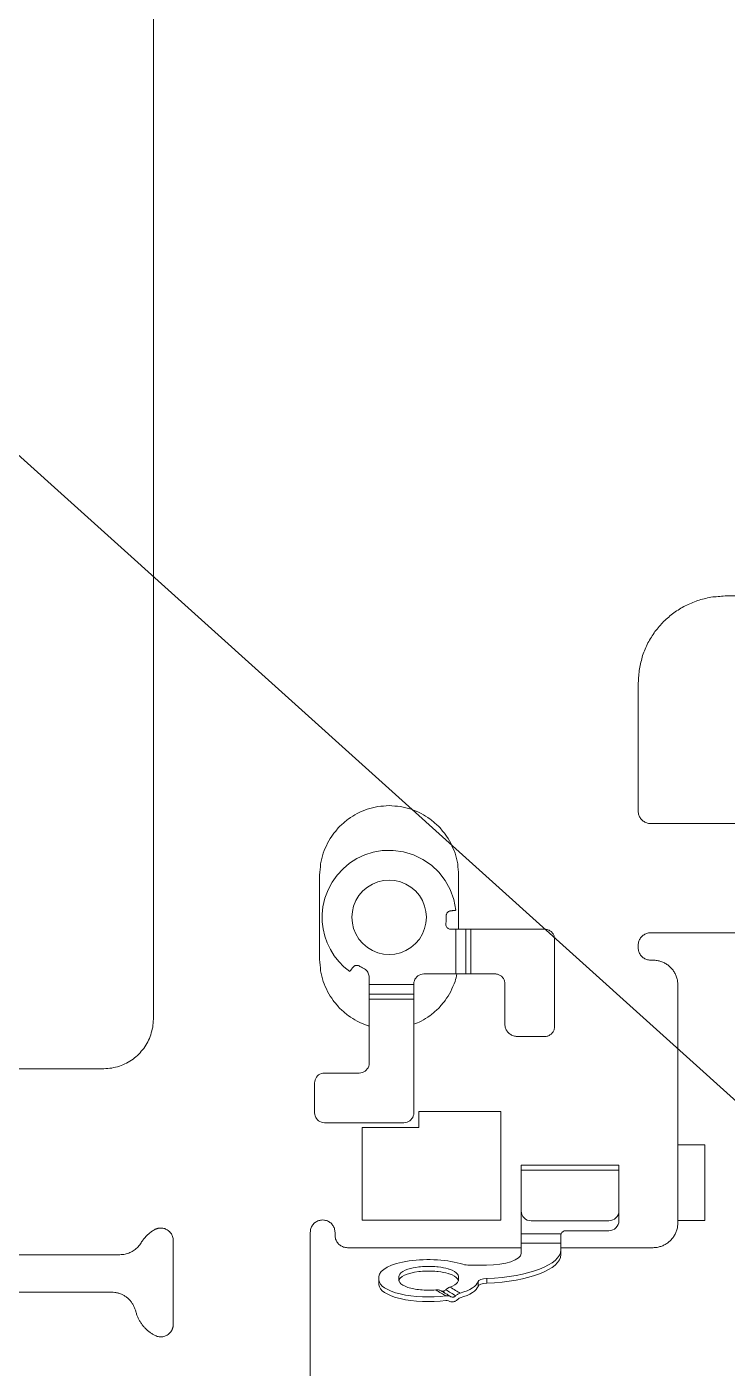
# Model space of a CAD drawing. Header units: millimetres. Extents: x 1863 to 2194, y 977 to 1295.
# Drawn here: x 2156.36 to 2170.47, y 997.81 to 1024.83 of the extents above; entities that cross this region are included whole.
import ezdxf

# ---------------------------------------------------------------- set-up
doc = ezdxf.new("R2010")
doc.units = ezdxf.units.MM
doc.layers.add('2', color=7, linetype='Continuous', true_color=0xffffff)
doc.layers.add('BMLJ', color=4, linetype='Continuous')
doc.layers.get('0').off()

# ---------------------------------------------------------------- blocks, each defined once
blk = doc.blocks.new('A$C1B9535D9')
at = {"layer": '2', "color": 35, "linetype": 'Continuous', "lineweight": 18}
for p, q in [((68.783, 126.712), (68.783, 127.253)), ((68.783, 127.253), (70.305, 127.253)), ((70.305, 127.253), (70.305, 126.712)), ((69.193, 123.555), (69.193, 125.523)), ((69.193, 125.523), (70.313, 125.523)), ((69.293, 125.523), (69.293, 123.555)), ((70.313, 123.755), (70.313, 125.323)), ((70.513, 125.323), (70.513, 124.453)), ((70.574, 123.553), (70.574, 124.361)), ((70.995, 124.353), (70.613, 124.353)), ((70.762, 124.353), (70.762, 123.553)), ((69.193, 123.555), (70.113, 123.555)), ((69.811, 123.553), (69.811, 123.555)), ((70.969, 123.553), (69.811, 123.553)), ((71.209, 122.853), (71.209, 122.518)), ((71.478, 122.86), (71.572, 122.86)), ((71.633, 122.685), (71.539, 122.685)), ((64.442, 122.541), (65.342, 122.541)), ((64.442, 122.137), (64.442, 122.541)), ((64.442, 122.441), (65.342, 122.441)), ((65.342, 122.541), (65.342, 121.593)), ((63.459, 122.023), (63.643, 122.125)), ((63.643, 122.125), (63.845, 122.197)), ((63.845, 122.197), (64.061, 122.237)), ((64.061, 122.237), (64.061, 122.236)), ((64.061, 122.236), (64.061, 122.231)), ((64.061, 122.231), (64.062, 122.227)), ((64.062, 122.227), (64.062, 122.221)), ((64.062, 122.222), (64.063, 122.214)), ((64.063, 122.217), (64.064, 122.21)), ((64.064, 122.21), (64.064, 122.202)), ((64.064, 122.206), (64.065, 122.2)), ((64.064, 122.202), (64.065, 122.195)), ((64.065, 122.195), (64.066, 122.186)), ((64.068, 122.164), (64.07, 122.144)), ((64.071, 122.134), (64.073, 122.125)), ((64.073, 122.125), (64.075, 122.117)), ((64.075, 122.117), (64.078, 122.109)), ((64.078, 122.109), (64.081, 122.101)), ((64.081, 122.101), (64.086, 122.092)), ((64.433, 122.095), (64.438, 122.11)), ((64.438, 122.11), (64.441, 122.125)), ((65.342, 122.241), (64.442, 122.241)), ((64.442, 122.136), (64.442, 122.137)), ((71.43, 122.29), (71.506, 122.29)), ((63.153, 121.745), (63.295, 121.895)), ((63.295, 121.895), (63.459, 122.023)), ((64.086, 122.092), (64.091, 122.085)), ((64.091, 122.085), (64.097, 122.077)), ((64.097, 122.077), (64.104, 122.071)), ((64.104, 122.071), (64.111, 122.065)), ((64.111, 122.065), (64.119, 122.059)), ((64.119, 122.059), (64.127, 122.055)), ((64.127, 122.055), (64.136, 122.05)), ((64.136, 122.05), (64.145, 122.048)), ((64.145, 122.048), (64.154, 122.046)), ((64.154, 122.046), (64.164, 122.045)), ((64.164, 122.045), (64.173, 122.044)), ((64.173, 122.044), (64.189, 122.045)), ((64.189, 122.045), (64.205, 122.045)), ((64.205, 122.045), (64.221, 122.045)), ((64.221, 122.045), (64.236, 122.044)), ((64.236, 122.044), (64.252, 122.044)), ((64.252, 122.044), (64.268, 122.043)), ((64.268, 122.043), (64.284, 122.042)), ((64.284, 122.042), (64.299, 122.041)), ((64.299, 122.041), (64.315, 122.039)), ((64.315, 122.039), (64.331, 122.037)), ((64.331, 122.037), (64.347, 122.037)), ((64.347, 122.037), (64.363, 122.039)), ((64.363, 122.039), (64.377, 122.043)), ((64.377, 122.043), (64.391, 122.05)), ((64.391, 122.05), (64.404, 122.059)), ((64.404, 122.059), (64.415, 122.069)), ((64.415, 122.069), (64.425, 122.081)), ((64.425, 122.081), (64.433, 122.095)), ((62.944, 121.387), (63.035, 121.574)), ((63.035, 121.574), (63.153, 121.745)), ((63.866, 121.566), (63.764, 121.504)), ((63.974, 121.61), (63.866, 121.566)), ((64.087, 121.636), (63.974, 121.61)), ((64.202, 121.645), (64.087, 121.636)), ((64.317, 121.636), (64.202, 121.645)), ((64.429, 121.61), (64.317, 121.636)), ((64.537, 121.566), (64.429, 121.61)), ((64.639, 121.504), (64.537, 121.566)), ((65.342, 121.593), (65.344, 121.561)), ((65.344, 121.561), (65.352, 121.53)), ((62.883, 121.186), (62.944, 121.387)), ((63.592, 121.332), (63.531, 121.231)), ((63.671, 121.425), (63.592, 121.332)), ((63.764, 121.504), (63.671, 121.425)), ((64.732, 121.425), (64.639, 121.504)), ((64.811, 121.332), (64.732, 121.425)), ((64.873, 121.231), (64.811, 121.332)), ((65.352, 121.53), (65.364, 121.501)), ((65.364, 121.501), (65.38, 121.475)), ((65.38, 121.475), (65.4, 121.451)), ((65.4, 121.451), (65.424, 121.431)), ((65.424, 121.431), (65.45, 121.415)), ((65.45, 121.415), (65.479, 121.403)), ((65.479, 121.403), (65.509, 121.395)), ((65.509, 121.395), (65.542, 121.392)), ((65.542, 121.392), (68.138, 121.392)), ((65.552, 120.493), (65.552, 121.392)), ((65.752, 121.392), (65.752, 120.493)), ((65.852, 121.392), (65.852, 120.493)), ((68.11, 121.492), (68.438, 121.492)), ((68.138, 121.392), (68.17, 121.39)), ((68.17, 121.39), (68.201, 121.382)), ((68.201, 121.382), (68.23, 121.37)), ((68.23, 121.37), (68.256, 121.354)), ((68.256, 121.354), (68.279, 121.334)), ((68.279, 121.334), (68.299, 121.311)), ((68.299, 121.311), (68.315, 121.285)), ((68.438, 120.349), (68.438, 121.492)), ((62.854, 120.974), (62.883, 121.186)), ((63.487, 121.122), (63.461, 121.01)), ((63.531, 121.231), (63.487, 121.122)), ((64.917, 121.122), (64.873, 121.231)), ((64.943, 121.01), (64.917, 121.122)), ((68.315, 121.285), (68.328, 121.256)), ((68.328, 121.256), (68.335, 121.226)), ((68.335, 121.226), (68.338, 121.193)), ((68.338, 121.193), (68.338, 119.593)), ((71.506, 121.09), (71.437, 121.09)), ((62.859, 120.754), (62.854, 120.974)), ((62.89, 120.576), (62.859, 120.754)), ((63.461, 121.01), (63.452, 120.895)), ((63.452, 120.895), (63.461, 120.78)), ((63.461, 120.78), (63.487, 120.667)), ((64.917, 120.667), (64.943, 120.78)), ((64.952, 120.895), (64.943, 121.01)), ((64.943, 120.78), (64.952, 120.895)), ((62.943, 120.406), (62.89, 120.576)), ((63.487, 120.667), (63.531, 120.559)), ((63.531, 120.559), (63.592, 120.458)), ((64.811, 120.458), (64.873, 120.559)), ((64.873, 120.559), (64.917, 120.667)), ((65.344, 120.482), (65.324, 120.474)), ((65.366, 120.488), (65.344, 120.482)), ((65.388, 120.492), (65.366, 120.488)), ((65.41, 120.493), (65.388, 120.492)), ((67.138, 120.493), (65.41, 120.493)), ((67.17, 120.491), (67.138, 120.493)), ((67.201, 120.483), (67.17, 120.491)), ((67.23, 120.471), (67.201, 120.483)), ((71.6, 120.69), (71.437, 120.69)), ((63.018, 120.247), (62.943, 120.406)), ((63.111, 120.099), (63.018, 120.247)), ((63.592, 120.458), (63.671, 120.365)), ((63.671, 120.365), (63.764, 120.286)), ((63.764, 120.286), (63.866, 120.224)), ((63.866, 120.224), (63.974, 120.18)), ((64.429, 120.18), (64.537, 120.224)), ((64.537, 120.224), (64.639, 120.286)), ((64.639, 120.286), (64.732, 120.365)), ((64.732, 120.365), (64.811, 120.458)), ((65.17, 120.26), (65.169, 120.25)), ((65.169, 120.25), (65.169, 120.241)), ((65.169, 120.241), (65.169, 120.231)), ((65.169, 120.231), (65.171, 120.223)), ((65.172, 120.269), (65.17, 120.26)), ((65.171, 120.223), (65.173, 120.213)), ((65.175, 120.279), (65.172, 120.269)), ((65.173, 120.213), (65.177, 120.204)), ((65.179, 120.288), (65.175, 120.279)), ((65.183, 120.295), (65.179, 120.288)), ((65.242, 120.401), (65.231, 120.382)), ((65.255, 120.42), (65.242, 120.401)), ((65.27, 120.436), (65.255, 120.42)), ((65.287, 120.45), (65.27, 120.436)), ((65.305, 120.463), (65.287, 120.45)), ((65.324, 120.474), (65.305, 120.463)), ((67.256, 120.454), (67.23, 120.471)), ((67.279, 120.434), (67.256, 120.454)), ((67.299, 120.411), (67.279, 120.434)), ((67.316, 120.385), (67.299, 120.411)), ((67.328, 120.356), (67.316, 120.385)), ((67.335, 120.325), (67.328, 120.356)), ((67.338, 120.293), (67.335, 120.325)), ((67.338, 119.593), (67.338, 120.293)), ((63.223, 119.966), (63.111, 120.099)), ((63.35, 119.847), (63.223, 119.966)), ((63.974, 120.18), (64.087, 120.154)), ((64.087, 120.154), (64.202, 120.145)), ((64.202, 120.145), (64.317, 120.154)), ((64.317, 120.154), (64.429, 120.18)), ((65.198, 119.984), (65.092, 119.88)), ((65.177, 120.204), (65.181, 120.196)), ((65.181, 120.196), (65.185, 120.188)), ((65.185, 120.188), (65.191, 120.181)), ((65.191, 120.181), (65.197, 120.174)), ((65.197, 120.174), (65.203, 120.168)), ((65.294, 120.101), (65.198, 119.984)), ((65.203, 120.168), (65.21, 120.162)), ((65.21, 120.162), (65.219, 120.156)), ((65.236, 120.143), (65.244, 120.138)), ((65.244, 120.138), (65.252, 120.131)), ((65.252, 120.131), (65.259, 120.127)), ((65.259, 120.127), (65.265, 120.123)), ((65.265, 120.123), (65.271, 120.119)), ((65.271, 120.119), (65.281, 120.111)), ((65.281, 120.111), (65.288, 120.106)), ((65.288, 120.106), (65.291, 120.104)), ((65.291, 120.104), (65.293, 120.103)), ((65.293, 120.103), (65.293, 120.101)), ((65.293, 120.101), (65.294, 120.101)), ((63.492, 119.746), (63.35, 119.847)), ((63.647, 119.664), (63.492, 119.746)), ((64.851, 119.711), (64.718, 119.648)), ((64.976, 119.789), (64.851, 119.711)), ((65.092, 119.88), (64.976, 119.789)), ((63.814, 119.602), (63.647, 119.664)), ((63.991, 119.562), (63.814, 119.602)), ((64.141, 119.546), (63.991, 119.562)), ((64.29, 119.548), (64.141, 119.546)), ((64.437, 119.566), (64.29, 119.548)), ((64.58, 119.599), (64.437, 119.566)), ((64.718, 119.648), (64.58, 119.599)), ((67.34, 119.56), (67.338, 119.593)), ((67.348, 119.53), (67.34, 119.56)), ((67.36, 119.501), (67.348, 119.53)), ((67.376, 119.475), (67.36, 119.501)), ((67.396, 119.452), (67.376, 119.475)), ((67.42, 119.432), (67.396, 119.452)), ((67.446, 119.416), (67.42, 119.432)), ((67.475, 119.404), (67.446, 119.416)), ((67.505, 119.396), (67.475, 119.404)), ((68.201, 119.404), (68.17, 119.396)), ((68.23, 119.416), (68.201, 119.404)), ((68.256, 119.432), (68.23, 119.416)), ((68.279, 119.452), (68.256, 119.432)), ((68.299, 119.475), (68.279, 119.452)), ((68.315, 119.501), (68.299, 119.475)), ((68.328, 119.53), (68.315, 119.501)), ((68.335, 119.56), (68.328, 119.53)), ((68.338, 119.593), (68.335, 119.56)), ((67.538, 119.394), (67.505, 119.396)), ((68.138, 119.394), (67.538, 119.394)), ((68.17, 119.396), (68.138, 119.394))]:
    blk.add_line(p, q, dxfattribs=at)
for centre, radius, start, end in [((70.113, 125.323), 0.2, 0, 90), ((70.313, 125.323), 0.2, 0, 90), ((70.613, 124.453), 0.1, 180, 246.9208), ((70.113, 123.755), 0.2, 270, 0)]:
    blk.add_arc(centre, radius, start, end, dxfattribs=at)
for centre, major_axis, start_param, end_param in [((70.901, 122.653), (0, -1.7), 1.69255, 3.141593), ((70.995, 122.653), (0, 1.7), 4.834142, 6.283185), ((70.969, 122.853), (0, 0.7), 4.712389, 6.283185), ((71.546, 122.884), (0, 0.2), 1.69255, 3.043525), ((71.506, 121.69), (0, 1), 5.402589, 6.185096), ((71.64, 122.884), (0, -0.2), 4.834142, 6.185117), ((71.6, 121.69), (0, 1), 5.402589, 6.185096), ((71.437, 121.69), (0, -1), 3.950717, 6.283267), ((71.14, 122.518), (0, 0.2), 3.950717, 4.712389), ((71.437, 121.69), (0, -0.6), 3.945261, 3.996203), ((71.437, 121.69), (0, -0.6), 3.38516, 3.945222), ((71.531, 121.69), (0, 0.6), 0.80363, 0.854607), ((71.531, 121.69), (0, 0.6), 0.243568, 0.80363), ((71.506, 121.69), (0, -0.6), 2.374426, 2.898025), ((71.437, 121.69), (0, -0.6), 4.432358, 4.99242), ((71.437, 121.69), (0, -0.6), 4.381377, 4.432358), ((71.437, 121.69), (0, -0.6), 3.996203, 4.381377), ((71.531, 121.69), (0, 0.6), 1.290765, 1.850827), ((71.531, 121.69), (0, 0.6), 1.239785, 1.290765), ((71.531, 121.69), (0, 0.6), 0.85461, 1.239785), ((71.506, 121.69), (0, 1), 3.141519, 5.069387), ((71.6, 121.69), (0, 1), 3.141667, 5.069387), ((71.506, 121.69), (0, -0.6), 1.290765, 1.814364), ((71.437, 121.69), (0, -0.6), 4.99242, 5.043401), ((71.437, 121.69), (0, -0.6), 5.043401, 5.479556), ((71.531, 121.69), (0, 0.6), 1.850827, 1.901808), ((71.531, 121.69), (0, 0.6), 1.901808, 3.141593), ((71.506, 121.69), (0, -0.6), 0.80363, 1.290765), ((71.437, 121.69), (0, -0.6), 5.479556, 6.039617), ((71.437, 121.69), (0, -0.6), 6.039617, 6.283185), ((71.506, 121.69), (0, -0.6), 0, 0.243568), ((71.506, 121.69), (0, -0.6), 0.243568, 0.80363)]:
    blk.add_ellipse(centre, major_axis=major_axis, ratio=0.34202, start_param=start_param, end_param=end_param, dxfattribs=at)
for points, degree in [([(57.73, 127.662), (57.73, 130.249)], 1), ([(62.314, 130.061), (62.314, 126.162)], 1), ([(64.514, 126.162), (64.514, 128.368)], 1), ([(57.753, 127.378), (57.746, 127.473), (57.738, 127.567), (57.73, 127.662)], 3), ([(57.82, 127.109), (57.798, 127.199), (57.775, 127.288), (57.753, 127.378)], 3), ([(57.926, 126.858), (57.89, 126.941), (57.855, 127.025), (57.82, 127.109)], 3), ([(58.068, 126.628), (58.021, 126.705), (57.973, 126.781), (57.926, 126.858)], 3), ([(65.483, 126.705), (65.457, 126.699), (65.431, 126.693), (65.406, 126.687)], 3), ([(65.564, 126.712), (65.537, 126.71), (65.51, 126.708), (65.483, 126.705)], 3), ([(70.355, 126.712), (65.564, 126.712)], 1), ([(70.436, 126.705), (70.409, 126.708), (70.382, 126.71), (70.355, 126.712)], 3), ([(70.513, 126.687), (70.488, 126.693), (70.462, 126.699), (70.436, 126.705)], 3), ([(58.243, 126.424), (58.185, 126.492), (58.126, 126.56), (58.068, 126.628)], 3), ([(58.447, 126.25), (58.379, 126.308), (58.311, 126.366), (58.243, 126.424)], 3), ([(65.119, 126.442), (65.109, 126.418), (65.099, 126.394), (65.089, 126.37)], 3), ([(65.16, 126.508), (65.147, 126.486), (65.133, 126.464), (65.119, 126.442)], 3), ([(65.21, 126.566), (65.193, 126.546), (65.177, 126.527), (65.16, 126.508)], 3), ([(65.268, 126.616), (65.249, 126.599), (65.229, 126.582), (65.21, 126.566)], 3), ([(65.334, 126.656), (65.312, 126.643), (65.29, 126.629), (65.268, 126.616)], 3), ([(65.406, 126.687), (65.382, 126.677), (65.358, 126.666), (65.334, 126.656)], 3), ([(70.585, 126.656), (70.561, 126.666), (70.537, 126.677), (70.513, 126.687)], 3), ([(70.65, 126.616), (70.629, 126.629), (70.607, 126.643), (70.585, 126.656)], 3), ([(70.709, 126.566), (70.689, 126.582), (70.67, 126.599), (70.65, 126.616)], 3), ([(70.759, 126.508), (70.742, 126.527), (70.725, 126.546), (70.709, 126.566)], 3), ([(70.799, 126.442), (70.786, 126.464), (70.772, 126.486), (70.759, 126.508)], 3), ([(70.83, 126.37), (70.82, 126.394), (70.81, 126.418), (70.799, 126.442)], 3), ([(58.676, 126.107), (58.6, 126.155), (58.523, 126.202), (58.447, 126.25)], 3), ([(62.314, 126.162), (62.313, 126.148), (62.312, 126.135), (62.31, 126.121)], 3), ([(64.517, 126.121), (64.516, 126.135), (64.515, 126.148), (64.514, 126.162)], 3), ([(65.064, 126.162), (65.063, 126.148), (65.061, 126.135), (65.06, 126.121)], 3), ([(65.07, 126.293), (65.068, 126.266), (65.066, 126.239), (65.064, 126.212)], 3), ([(65.064, 126.212), (65.064, 126.162)], 1), ([(65.089, 126.37), (65.083, 126.344), (65.077, 126.319), (65.07, 126.293)], 3), ([(70.849, 126.293), (70.842, 126.319), (70.836, 126.344), (70.83, 126.37)], 3), ([(70.855, 126.212), (70.853, 126.239), (70.851, 126.266), (70.849, 126.293)], 3), ([(70.855, 124.353), (70.855, 126.212)], 1), ([(58.927, 126.001), (58.844, 126.037), (58.76, 126.072), (58.676, 126.107)], 3), ([(59.197, 125.935), (59.107, 125.957), (59.017, 125.979), (58.927, 126.001)], 3), ([(59.481, 125.912), (59.386, 125.92), (59.291, 125.927), (59.197, 125.935)], 3), ([(62.064, 125.912), (59.481, 125.912)], 1), ([(62.104, 125.915), (62.091, 125.914), (62.077, 125.913), (62.064, 125.912)], 3), ([(62.143, 125.925), (62.13, 125.922), (62.117, 125.918), (62.104, 125.915)], 3), ([(62.179, 125.94), (62.167, 125.935), (62.155, 125.93), (62.143, 125.925)], 3), ([(62.211, 125.96), (62.2, 125.953), (62.189, 125.947), (62.179, 125.94)], 3), ([(62.24, 125.985), (62.231, 125.977), (62.221, 125.969), (62.211, 125.96)], 3), ([(62.265, 126.014), (62.257, 126.005), (62.249, 125.995), (62.24, 125.985)], 3), ([(62.286, 126.047), (62.279, 126.036), (62.272, 126.025), (62.265, 126.014)], 3), ([(62.301, 126.083), (62.296, 126.071), (62.291, 126.059), (62.286, 126.047)], 3), ([(62.31, 126.121), (62.307, 126.109), (62.304, 126.096), (62.301, 126.083)], 3), ([(64.526, 126.083), (64.523, 126.096), (64.52, 126.109), (64.517, 126.121)], 3), ([(64.542, 126.047), (64.536, 126.059), (64.531, 126.071), (64.526, 126.083)], 3), ([(64.562, 126.014), (64.555, 126.025), (64.548, 126.036), (64.542, 126.047)], 3), ([(64.587, 125.985), (64.578, 125.995), (64.57, 126.005), (64.562, 126.014)], 3), ([(64.616, 125.96), (64.606, 125.969), (64.597, 125.977), (64.587, 125.985)], 3), ([(64.649, 125.94), (64.638, 125.947), (64.627, 125.953), (64.616, 125.96)], 3), ([(64.685, 125.925), (64.673, 125.93), (64.661, 125.935), (64.649, 125.94)], 3), ([(64.723, 125.915), (64.71, 125.918), (64.697, 125.922), (64.685, 125.925)], 3), ([(64.764, 125.912), (64.75, 125.913), (64.737, 125.914), (64.723, 125.915)], 3), ([(64.814, 125.912), (64.764, 125.912)], 1), ([(64.854, 125.915), (64.841, 125.914), (64.827, 125.913), (64.814, 125.912)], 3), ([(64.893, 125.925), (64.88, 125.922), (64.867, 125.918), (64.854, 125.915)], 3), ([(64.929, 125.94), (64.917, 125.935), (64.905, 125.93), (64.893, 125.925)], 3), ([(64.961, 125.96), (64.95, 125.953), (64.939, 125.947), (64.929, 125.94)], 3), ([(64.99, 125.985), (64.981, 125.977), (64.971, 125.969), (64.961, 125.96)], 3), ([(65.015, 126.014), (65.007, 126.005), (64.999, 125.995), (64.99, 125.985)], 3), ([(65.036, 126.047), (65.029, 126.036), (65.022, 126.025), (65.015, 126.014)], 3), ([(65.051, 126.083), (65.046, 126.071), (65.041, 126.059), (65.036, 126.047)], 3), ([(65.06, 126.121), (65.057, 126.109), (65.054, 126.096), (65.051, 126.083)], 3), ([(70.613, 124.353), (70.6, 124.353), (70.586, 124.356), (70.574, 124.361)], 3), ([(64.442, 124.027), (64.443, 124.038), (64.443, 124.049), (64.444, 124.06)], 3), ([(64.442, 122.541), (64.442, 124.027)], 1), ([(64.444, 124.06), (64.447, 124.07), (64.449, 124.08), (64.452, 124.091)], 3), ([(64.452, 124.091), (64.456, 124.1), (64.46, 124.11), (64.464, 124.119)], 3), ([(64.464, 124.119), (64.469, 124.128), (64.475, 124.137), (64.48, 124.145)], 3), ([(64.48, 124.145), (64.487, 124.153), (64.494, 124.161), (64.5, 124.169)], 3), ([(64.5, 124.169), (64.508, 124.175), (64.516, 124.182), (64.524, 124.189)], 3), ([(64.524, 124.189), (64.532, 124.194), (64.541, 124.2), (64.55, 124.205)], 3), ([(64.55, 124.205), (64.559, 124.209), (64.569, 124.213), (64.578, 124.217)], 3), ([(64.578, 124.217), (64.589, 124.22), (64.599, 124.222), (64.609, 124.225)], 3), ([(64.609, 124.225), (64.62, 124.225), (64.631, 124.226), (64.642, 124.227)], 3), ([(64.642, 124.227), (66.402, 124.227)], 1), ([(66.402, 124.227), (66.413, 124.226), (66.423, 124.225), (66.434, 124.225)], 3), ([(66.434, 124.225), (66.444, 124.222), (66.455, 124.22), (66.465, 124.217)], 3), ([(66.465, 124.217), (66.475, 124.213), (66.484, 124.209), (66.494, 124.205)], 3), ([(66.494, 124.205), (66.502, 124.2), (66.511, 124.194), (66.52, 124.189)], 3), ([(66.52, 124.189), (66.528, 124.182), (66.535, 124.175), (66.543, 124.169)], 3), ([(66.543, 124.169), (66.55, 124.161), (66.557, 124.153), (66.563, 124.145)], 3), ([(66.563, 124.145), (66.569, 124.137), (66.574, 124.128), (66.579, 124.119)], 3), ([(66.579, 124.119), (66.583, 124.11), (66.588, 124.1), (66.592, 124.091)], 3), ([(66.592, 124.091), (66.594, 124.08), (66.597, 124.07), (66.599, 124.06)], 3), ([(66.599, 124.06), (66.6, 124.049), (66.601, 124.038), (66.602, 124.027)], 3), ([(66.602, 124.027), (66.602, 123.478)], 1), ([(66.602, 123.478), (66.601, 123.464), (66.6, 123.45), (66.598, 123.437)], 3), ([(70.855, 120.055), (70.855, 123.553)], 1), ([(65.424, 123.189), (65.416, 123.182), (65.408, 123.175), (65.4, 123.169)], 3), ([(65.45, 123.205), (65.441, 123.199), (65.432, 123.194), (65.424, 123.189)], 3), ([(65.479, 123.217), (65.469, 123.213), (65.459, 123.209), (65.45, 123.205)], 3), ([(65.509, 123.224), (65.499, 123.222), (65.489, 123.219), (65.479, 123.217)], 3), ([(65.542, 123.227), (65.531, 123.226), (65.52, 123.225), (65.509, 123.224)], 3), ([(66.352, 123.227), (65.542, 123.227)], 1), ([(66.392, 123.23), (66.379, 123.229), (66.365, 123.228), (66.352, 123.227)], 3), ([(66.431, 123.24), (66.418, 123.237), (66.405, 123.234), (66.392, 123.23)], 3), ([(66.467, 123.255), (66.455, 123.25), (66.443, 123.245), (66.431, 123.24)], 3), ([(66.499, 123.275), (66.488, 123.269), (66.478, 123.262), (66.467, 123.255)], 3), ([(66.528, 123.3), (66.519, 123.292), (66.509, 123.284), (66.499, 123.275)], 3), ([(66.553, 123.33), (66.545, 123.32), (66.537, 123.31), (66.528, 123.3)], 3), ([(66.574, 123.362), (66.567, 123.351), (66.56, 123.341), (66.553, 123.33)], 3), ([(66.589, 123.398), (66.584, 123.386), (66.579, 123.374), (66.574, 123.362)], 3), ([(66.598, 123.437), (66.595, 123.424), (66.592, 123.411), (66.589, 123.398)], 3), ([(65.344, 123.06), (65.343, 123.049), (65.343, 123.038), (65.342, 123.027)], 3), ([(65.342, 123.027), (65.342, 122.541)], 1), ([(65.352, 123.09), (65.349, 123.08), (65.347, 123.07), (65.344, 123.06)], 3), ([(65.364, 123.119), (65.36, 123.11), (65.356, 123.1), (65.352, 123.09)], 3), ([(65.38, 123.145), (65.375, 123.137), (65.369, 123.128), (65.364, 123.119)], 3), ([(65.4, 123.169), (65.394, 123.161), (65.387, 123.153), (65.38, 123.145)], 3), ([(68.11, 123.148), (70.304, 123.148)], 1), ([(68.11, 121.492), (68.11, 123.148)], 1), ([(70.304, 123.148), (70.304, 120.349)], 1), ([(62.709, 122.138), (62.647, 122.1), (62.586, 122.063), (62.525, 122.025)], 3), ([(62.909, 122.223), (62.843, 122.195), (62.776, 122.167), (62.709, 122.138)], 3), ([(63.125, 122.276), (63.053, 122.259), (62.981, 122.241), (62.909, 122.223)], 3), ([(63.352, 122.295), (63.276, 122.288), (63.201, 122.282), (63.125, 122.276)], 3), ([(64.442, 122.295), (63.352, 122.295)], 1), ([(65.494, 122.223), (65.443, 122.236), (65.393, 122.248), (65.342, 122.261)], 3), ([(65.695, 122.138), (65.628, 122.167), (65.561, 122.195), (65.494, 122.223)], 3), ([(65.879, 122.025), (65.817, 122.063), (65.756, 122.1), (65.695, 122.138)], 3), ([(71.43, 122.289), (71.416, 122.288), (71.401, 122.282), (71.388, 122.272)], 3), ([(71.482, 122.272), (71.495, 122.282), (71.51, 122.288), (71.524, 122.289)], 3), ([(71.555, 122.272), (71.539, 122.284), (71.522, 122.29), (71.506, 122.29)], 3), ([(71.648, 122.122), (71.67, 122.159), (71.692, 122.196), (71.714, 122.233)], 3), ([(71.823, 122.237), (71.784, 122.17), (71.744, 122.103), (71.704, 122.036)], 3), ([(71.714, 122.233), (71.733, 122.264), (71.751, 122.296), (71.769, 122.327)], 3), ([(71.891, 122.283), (71.877, 122.296), (71.868, 122.311), (71.863, 122.327)], 3), ([(62.362, 121.885), (62.315, 121.83), (62.269, 121.776), (62.222, 121.722)], 3), ([(62.525, 122.025), (62.471, 121.978), (62.416, 121.931), (62.362, 121.885)], 3), ([(66.042, 121.885), (65.987, 121.931), (65.933, 121.978), (65.879, 122.025)], 3), ([(66.182, 121.722), (66.135, 121.776), (66.088, 121.83), (66.042, 121.885)], 3), ([(71.705, 121.835), (71.727, 121.872), (71.749, 121.909), (71.771, 121.946)], 3), ([(71.771, 121.946), (71.789, 121.977), (71.808, 122.008), (71.826, 122.039)], 3), ([(71.92, 122.039), (71.918, 122.058), (71.92, 122.076), (71.928, 122.091)], 3), ([(62.222, 121.722), (62.184, 121.661), (62.146, 121.599), (62.108, 121.538)], 3), ([(66.296, 121.538), (66.258, 121.599), (66.22, 121.661), (66.182, 121.722)], 3), ([(62.023, 121.337), (62.006, 121.266), (61.988, 121.194), (61.97, 121.122)], 3), ([(62.108, 121.538), (62.08, 121.471), (62.052, 121.404), (62.023, 121.337)], 3), ([(66.357, 121.392), (66.337, 121.441), (66.316, 121.49), (66.296, 121.538)], 3), ([(61.97, 121.122), (61.964, 121.046), (61.958, 120.971), (61.952, 120.895)], 3), ([(61.952, 120.895), (61.958, 120.819), (61.964, 120.744), (61.97, 120.668)], 3), ([(61.97, 120.668), (61.988, 120.596), (62.006, 120.525), (62.023, 120.453)], 3), ([(66.38, 120.453), (66.384, 120.466), (66.387, 120.48), (66.39, 120.493)], 3), ([(62.023, 120.453), (62.052, 120.386), (62.08, 120.319), (62.108, 120.252)], 3), ([(62.108, 120.252), (62.146, 120.191), (62.184, 120.13), (62.222, 120.069)], 3), ([(66.182, 120.069), (66.22, 120.13), (66.258, 120.191), (66.296, 120.252)], 3), ([(66.296, 120.252), (66.324, 120.319), (66.352, 120.386), (66.38, 120.453)], 3), ([(70.304, 120.349), (68.438, 120.349)], 1), ([(62.222, 120.069), (62.269, 120.014), (62.315, 119.96), (62.362, 119.905)], 3), ([(65.203, 120.168), (65.208, 120.164), (65.214, 120.16), (65.219, 120.156)], 3), ([(65.25, 120.133), (65.251, 120.133), (65.252, 120.132), (65.253, 120.131)], 3), ([(66.042, 119.905), (66.088, 119.96), (66.135, 120.014), (66.182, 120.069)], 3), ([(70.807, 119.907), (70.814, 119.918), (70.821, 119.929), (70.827, 119.94)], 3), ([(70.827, 119.94), (70.832, 119.952), (70.837, 119.964), (70.842, 119.976)], 3), ([(70.842, 119.976), (70.846, 119.989), (70.849, 120.002), (70.852, 120.014)], 3), ([(70.852, 120.014), (70.853, 120.028), (70.854, 120.042), (70.855, 120.055)], 3), ([(62.362, 119.905), (62.416, 119.859), (62.471, 119.812), (62.525, 119.766)], 3), ([(62.525, 119.766), (62.586, 119.728), (62.647, 119.69), (62.709, 119.652)], 3), ([(65.695, 119.652), (65.756, 119.69), (65.817, 119.728), (65.879, 119.766)], 3), ([(65.879, 119.766), (65.933, 119.812), (65.987, 119.859), (66.042, 119.905)], 3), ([(70.31, 119.635), (70.315, 119.646), (70.32, 119.658), (70.325, 119.67)], 3), ([(70.325, 119.67), (70.332, 119.681), (70.339, 119.692), (70.345, 119.703)], 3), ([(70.345, 119.703), (70.354, 119.713), (70.362, 119.722), (70.37, 119.732)], 3), ([(70.37, 119.732), (70.38, 119.74), (70.39, 119.748), (70.399, 119.757)], 3), ([(70.399, 119.757), (70.41, 119.763), (70.421, 119.77), (70.432, 119.777)], 3), ([(70.432, 119.777), (70.444, 119.782), (70.456, 119.787), (70.468, 119.792)], 3), ([(70.468, 119.792), (70.481, 119.795), (70.494, 119.798), (70.507, 119.801)], 3), ([(70.507, 119.801), (70.52, 119.802), (70.534, 119.803), (70.547, 119.805)], 3), ([(70.547, 119.805), (70.605, 119.805)], 1), ([(70.605, 119.805), (70.619, 119.806), (70.632, 119.807), (70.646, 119.808)], 3), ([(70.646, 119.808), (70.659, 119.811), (70.671, 119.814), (70.684, 119.817)], 3), ([(70.684, 119.817), (70.696, 119.822), (70.708, 119.827), (70.72, 119.833)], 3), ([(70.72, 119.833), (70.731, 119.839), (70.742, 119.846), (70.753, 119.853)], 3), ([(70.753, 119.853), (70.763, 119.861), (70.772, 119.87), (70.782, 119.878)], 3), ([(70.782, 119.878), (70.79, 119.888), (70.799, 119.897), (70.807, 119.907)], 3), ([(62.709, 119.652), (62.776, 119.623), (62.843, 119.595), (62.909, 119.567)], 3), ([(62.909, 119.567), (62.981, 119.549), (63.053, 119.531), (63.125, 119.514)], 3), ([(63.125, 119.514), (63.201, 119.508), (63.276, 119.502), (63.352, 119.495)], 3), ([(63.352, 119.495), (65.052, 119.495)], 1), ([(65.052, 119.495), (65.127, 119.502), (65.203, 119.508), (65.279, 119.514)], 3), ([(65.279, 119.514), (65.351, 119.531), (65.423, 119.549), (65.494, 119.567)], 3), ([(65.494, 119.567), (65.561, 119.595), (65.628, 119.623), (65.695, 119.652)], 3), ([(70.297, 119.556), (70.298, 119.569), (70.299, 119.583), (70.3, 119.596)], 3), ([(70.3, 119.515), (70.299, 119.528), (70.298, 119.542), (70.297, 119.556)], 3), ([(70.3, 119.596), (70.304, 119.609), (70.307, 119.622), (70.31, 119.635)], 3), ([(70.31, 119.476), (70.307, 119.489), (70.304, 119.502), (70.3, 119.515)], 3), ([(70.325, 119.44), (70.32, 119.452), (70.315, 119.464), (70.31, 119.476)], 3), ([(70.345, 119.408), (70.339, 119.418), (70.332, 119.429), (70.325, 119.44)], 3), ([(70.37, 119.378), (70.362, 119.388), (70.354, 119.398), (70.345, 119.408)], 3), ([(70.399, 119.354), (70.39, 119.362), (70.38, 119.37), (70.37, 119.378)], 3), ([(70.432, 119.333), (70.421, 119.34), (70.41, 119.347), (70.399, 119.354)], 3), ([(70.468, 119.318), (70.456, 119.323), (70.444, 119.328), (70.432, 119.333)], 3), ([(70.507, 119.309), (70.494, 119.312), (70.481, 119.315), (70.468, 119.318)], 3), ([(70.547, 119.306), (70.534, 119.307), (70.52, 119.308), (70.507, 119.309)], 3), ([(73.752, 119.306), (70.547, 119.306)], 1), ([(70.487, 116.41), (70.493, 116.421), (70.5, 116.432), (70.507, 116.443)], 3), ([(70.507, 116.443), (70.515, 116.453), (70.524, 116.463), (70.532, 116.472)], 3), ([(70.532, 116.472), (70.542, 116.481), (70.551, 116.489), (70.561, 116.497)], 3), ([(70.561, 116.497), (70.572, 116.504), (70.583, 116.511), (70.594, 116.518)], 3), ([(70.594, 116.518), (70.606, 116.523), (70.618, 116.528), (70.63, 116.533)], 3), ([(70.63, 116.533), (70.643, 116.536), (70.655, 116.539), (70.668, 116.542)], 3), ([(70.668, 116.542), (70.682, 116.543), (70.695, 116.545), (70.709, 116.546)], 3), ([(70.709, 116.546), (72.402, 116.546)], 1), ([(72.402, 116.546), (72.406, 116.546), (72.41, 116.545), (72.414, 116.545)], 3), ([(72.414, 116.545), (72.418, 116.545), (72.422, 116.545), (72.425, 116.545)], 3), ([(72.425, 116.545), (72.429, 116.544), (72.433, 116.544), (72.437, 116.543)], 3), ([(72.437, 116.543), (72.441, 116.542), (72.444, 116.542), (72.448, 116.541)], 3), ([(72.448, 116.541), (72.452, 116.54), (72.456, 116.54), (72.459, 116.539)], 3), ([(72.459, 116.539), (72.463, 116.538), (72.467, 116.537), (72.47, 116.536)], 3), ([(72.47, 116.536), (72.474, 116.535), (72.478, 116.533), (72.481, 116.532)], 3), ([(72.481, 116.532), (72.485, 116.531), (72.489, 116.53), (72.492, 116.528)], 3), ([(72.492, 116.528), (72.496, 116.527), (72.499, 116.525), (72.503, 116.524)], 3), ([(72.503, 116.524), (72.506, 116.522), (72.51, 116.521), (72.513, 116.519)], 3), ([(72.513, 116.519), (72.525, 116.512), (72.537, 116.505), (72.548, 116.498)], 3), ([(72.548, 116.498), (72.558, 116.489), (72.568, 116.481), (72.579, 116.472)], 3), ([(72.579, 116.472), (72.587, 116.462), (72.595, 116.452), (72.604, 116.443)], 3), ([(72.604, 116.443), (72.611, 116.432), (72.617, 116.421), (72.624, 116.41)], 3), ([(70.459, 116.296), (70.46, 116.309), (70.461, 116.323), (70.462, 116.336)], 3), ([(70.459, 116.283), (70.459, 116.287), (70.459, 116.292), (70.459, 116.296)], 3), ([(70.46, 116.27), (70.46, 116.274), (70.459, 116.279), (70.459, 116.283)], 3), ([(70.462, 116.257), (70.461, 116.261), (70.461, 116.266), (70.46, 116.27)], 3), ([(70.462, 116.336), (70.465, 116.349), (70.468, 116.362), (70.471, 116.375)], 3), ([(70.464, 116.244), (70.463, 116.249), (70.462, 116.253), (70.462, 116.257)], 3), ([(70.467, 116.232), (70.466, 116.236), (70.465, 116.24), (70.464, 116.244)], 3), ([(70.47, 116.219), (70.469, 116.223), (70.468, 116.228), (70.467, 116.232)], 3), ([(70.474, 116.207), (70.473, 116.211), (70.472, 116.215), (70.47, 116.219)], 3), ([(70.471, 116.375), (70.476, 116.387), (70.482, 116.399), (70.487, 116.41)], 3), ([(70.479, 116.195), (70.478, 116.199), (70.476, 116.203), (70.474, 116.207)], 3), ([(70.485, 116.183), (70.483, 116.187), (70.481, 116.191), (70.479, 116.195)], 3), ([(70.491, 116.172), (70.489, 116.176), (70.487, 116.18), (70.485, 116.183)], 3), ([(70.511, 116.139), (70.504, 116.15), (70.497, 116.161), (70.491, 116.172)], 3), ([(72.626, 116.184), (72.615, 116.164), (72.605, 116.145), (72.594, 116.126)], 3), ([(72.624, 116.41), (72.629, 116.398), (72.634, 116.386), (72.639, 116.374)], 3), ([(72.641, 116.221), (72.636, 116.209), (72.631, 116.196), (72.626, 116.184)], 3), ([(72.639, 116.374), (72.642, 116.362), (72.645, 116.349), (72.649, 116.337)], 3), ([(72.65, 116.26), (72.647, 116.247), (72.644, 116.234), (72.641, 116.221)], 3), ([(72.649, 116.337), (72.65, 116.324), (72.651, 116.311), (72.652, 116.299)], 3), ([(72.652, 116.299), (72.651, 116.286), (72.651, 116.273), (72.65, 116.26)], 3), ([(42.423, 116.145), (66.251, 116.145)], 1), ([(66.251, 116.145), (66.305, 116.141), (66.359, 116.137), (66.413, 116.132)], 3), ([(66.413, 116.132), (66.465, 116.119), (66.516, 116.107), (66.567, 116.094)], 3), ([(66.567, 116.094), (66.615, 116.074), (66.663, 116.054), (66.711, 116.034)], 3), ([(66.711, 116.034), (66.754, 116.006), (66.798, 115.979), (66.842, 115.952)], 3), ([(66.842, 115.952), (66.881, 115.919), (66.919, 115.885), (66.958, 115.852)], 3), ([(70.532, 116.107), (70.525, 116.118), (70.518, 116.128), (70.511, 116.139)], 3), ([(70.555, 116.076), (70.547, 116.086), (70.54, 116.097), (70.532, 116.107)], 3), ([(70.58, 116.047), (70.571, 116.056), (70.563, 116.066), (70.555, 116.076)], 3), ([(70.606, 116.018), (70.597, 116.028), (70.588, 116.037), (70.58, 116.047)], 3), ([(70.633, 115.992), (70.624, 116.001), (70.615, 116.009), (70.606, 116.018)], 3), ([(70.662, 115.966), (70.652, 115.975), (70.643, 115.983), (70.633, 115.992)], 3), ([(70.692, 115.942), (70.682, 115.95), (70.672, 115.958), (70.662, 115.966)], 3), ([(70.723, 115.92), (70.713, 115.927), (70.702, 115.935), (70.692, 115.942)], 3), ([(70.756, 115.899), (70.745, 115.906), (70.734, 115.913), (70.723, 115.92)], 3), ([(70.799, 115.87), (70.784, 115.879), (70.77, 115.889), (70.756, 115.899)], 3), ([(72.37, 115.894), (72.352, 115.882), (72.333, 115.871), (72.315, 115.86)], 3), ([(72.423, 115.932), (72.405, 115.919), (72.388, 115.906), (72.37, 115.894)], 3), ([(72.471, 115.974), (72.455, 115.96), (72.439, 115.946), (72.423, 115.932)], 3), ([(72.517, 116.021), (72.502, 116.005), (72.487, 115.99), (72.471, 115.974)], 3), ([(72.557, 116.072), (72.544, 116.055), (72.53, 116.038), (72.517, 116.021)], 3), ([(72.594, 116.126), (72.582, 116.108), (72.57, 116.09), (72.557, 116.072)], 3), ([(66.958, 115.852), (66.992, 115.813), (67.025, 115.774), (67.058, 115.735)], 3), ([(67.058, 115.735), (67.085, 115.692), (67.112, 115.648), (67.139, 115.604)], 3), ([(70.838, 115.836), (70.825, 115.847), (70.812, 115.859), (70.799, 115.87)], 3), ([(70.874, 115.8), (70.862, 115.812), (70.85, 115.824), (70.838, 115.836)], 3), ([(70.905, 115.76), (70.895, 115.773), (70.884, 115.786), (70.874, 115.8)], 3), ([(70.932, 115.717), (70.923, 115.731), (70.914, 115.745), (70.905, 115.76)], 3), ([(70.955, 115.671), (70.948, 115.686), (70.94, 115.702), (70.932, 115.717)], 3), ([(70.973, 115.624), (70.967, 115.64), (70.961, 115.656), (70.955, 115.671)], 3), ([(70.986, 115.575), (70.982, 115.591), (70.977, 115.607), (70.973, 115.624)], 3), ([(71.901, 115.661), (71.887, 115.645), (71.872, 115.628), (71.857, 115.612)], 3), ([(71.951, 115.703), (71.934, 115.689), (71.918, 115.675), (71.901, 115.661)], 3), ([(72.007, 115.74), (71.988, 115.728), (71.97, 115.715), (71.951, 115.703)], 3), ([(72.067, 115.768), (72.047, 115.759), (72.027, 115.749), (72.007, 115.74)], 3), ([(72.132, 115.789), (72.11, 115.782), (72.089, 115.775), (72.067, 115.768)], 3), ([(72.196, 115.807), (72.174, 115.801), (72.153, 115.795), (72.132, 115.789)], 3), ([(72.257, 115.831), (72.236, 115.823), (72.216, 115.815), (72.196, 115.807)], 3), ([(72.315, 115.86), (72.295, 115.85), (72.276, 115.841), (72.257, 115.831)], 3), ([(67.139, 115.604), (67.16, 115.557), (67.18, 115.509), (67.2, 115.461)], 3), ([(67.2, 115.461), (67.213, 115.409), (67.225, 115.358), (67.238, 115.307)], 3), ([(70.994, 115.524), (70.992, 115.541), (70.989, 115.558), (70.986, 115.575)], 3), ([(70.997, 115.472), (70.996, 115.489), (70.995, 115.506), (70.994, 115.524)], 3), ([(70.997, 113.153), (70.997, 115.472)], 1), ([(71.755, 115.372), (71.754, 115.349), (71.752, 115.327), (71.751, 115.304)], 3), ([(71.769, 115.437), (71.764, 115.416), (71.76, 115.394), (71.755, 115.372)], 3), ([(71.791, 115.5), (71.783, 115.479), (71.776, 115.458), (71.769, 115.437)], 3), ([(71.82, 115.558), (71.811, 115.539), (71.801, 115.519), (71.791, 115.5)], 3), ([(71.857, 115.612), (71.845, 115.594), (71.833, 115.576), (71.82, 115.558)], 3), ([(67.238, 115.307), (67.242, 115.253), (67.247, 115.199), (67.251, 115.145)], 3), ([(67.251, 115.145), (67.251, 83.222)], 1), ([(71.751, 115.304), (71.751, 79.013)], 1)]:
    blk.add_open_spline(points, degree=degree, dxfattribs=at)
for points, knots in [([(64.066, 122.186), (64.067, 122.181), (64.067, 122.176), (64.068, 122.169), (64.068, 122.166), (64.069, 122.161), (64.069, 122.159), (64.069, 122.156)], [0, 0, 0, 0, 0.499985, 0.499985, 0.749993, 0.749993, 1, 1, 1, 1]), ([(64.069, 122.156), (64.069, 122.153), (64.07, 122.149), (64.071, 122.143), (64.071, 122.141), (64.071, 122.138), (64.071, 122.136), (64.071, 122.134)], [0, 0, 0, 0, 0.499977, 0.499977, 0.749989, 0.749989, 1, 1, 1, 1]), ([(64.441, 122.125), (64.441, 122.127), (64.441, 122.129), (64.442, 122.132), (64.442, 122.133), (64.442, 122.134), (64.442, 122.135), (64.442, 122.136)], [0, 0, 0, 0, 0.499903, 0.499903, 0.749997, 0.749997, 1, 1, 1, 1]), ([(71.704, 122.036), (71.691, 122.05), (71.679, 122.064), (71.665, 122.086), (71.661, 122.093), (71.653, 122.108), (71.65, 122.115), (71.648, 122.122)], [0, 0, 0, 0, 0.5, 0.5, 0.75, 0.75, 1, 1, 1, 1]), ([(71.769, 122.327), (71.774, 122.311), (71.78, 122.296), (71.794, 122.273), (71.799, 122.266), (71.81, 122.251), (71.816, 122.244), (71.823, 122.237)], [0, 0, 0, 0, 0.5, 0.5, 0.75, 0.75, 1, 1, 1, 1]), ([(71.783, 122.042), (71.798, 122.067), (71.813, 122.092), (71.833, 122.125), (71.837, 122.133), (71.842, 122.141)], [0, 0, 0, 0, 0.755778, 0.755778, 1, 1, 1, 1]), ([(71.823, 122.237), (71.83, 122.23), (71.835, 122.223), (71.842, 122.211), (71.844, 122.207), (71.847, 122.198), (71.848, 122.194), (71.85, 122.186), (71.85, 122.181), (71.85, 122.173), (71.85, 122.169), (71.848, 122.157), (71.846, 122.149), (71.842, 122.141)], [0, 0, 0, 0, 0.25, 0.25, 0.375, 0.375, 0.5, 0.5, 0.625, 0.625, 0.75, 0.75, 1, 1, 1, 1]), ([(71.842, 122.141), (71.834, 122.126), (71.829, 122.111), (71.825, 122.085), (71.824, 122.076), (71.824, 122.058), (71.825, 122.049), (71.826, 122.039)], [0, 0, 0, 0, 0.5, 0.5, 0.75, 0.75, 1, 1, 1, 1]), ([(71.928, 122.091), (71.936, 122.106), (71.942, 122.122), (71.945, 122.147), (71.946, 122.156), (71.945, 122.173), (71.944, 122.181), (71.941, 122.198), (71.939, 122.207), (71.933, 122.223), (71.929, 122.231), (71.92, 122.247), (71.915, 122.254), (71.904, 122.269), (71.897, 122.276), (71.891, 122.283)], [0, 0, 0, 0, 0.25, 0.25, 0.375, 0.375, 0.5, 0.5, 0.625, 0.625, 0.75, 0.75, 0.875, 0.875, 1, 1, 1, 1]), ([(71.705, 121.835), (71.703, 121.854), (71.704, 121.873), (71.708, 121.9), (71.71, 121.908), (71.716, 121.925), (71.719, 121.933), (71.723, 121.941)], [0, 0, 0, 0, 0.5, 0.5, 0.75, 0.75, 1, 1, 1, 1]), ([(71.723, 121.941), (71.727, 121.948), (71.73, 121.956), (71.732, 121.969), (71.732, 121.973), (71.732, 121.981), (71.731, 121.986), (71.729, 121.994), (71.728, 121.998), (71.725, 122.006), (71.723, 122.011), (71.717, 122.022), (71.711, 122.03), (71.704, 122.036)], [0, 0, 0, 0, 0.25, 0.25, 0.375, 0.375, 0.5, 0.5, 0.625, 0.625, 0.75, 0.75, 1, 1, 1, 1]), ([(71.723, 121.941), (71.73, 121.952), (71.735, 121.96), (71.742, 121.972), (71.747, 121.98), (71.754, 121.992), (71.754, 121.992), (71.754, 121.992), (71.754, 121.993), (71.755, 121.995), (71.758, 121.999), (71.762, 122.006), (71.771, 122.021), (71.778, 122.034), (71.783, 122.042)], [0, 0, 0, 0, 0.25, 0.25, 0.5, 0.5, 0.507813, 0.507813, 0.515625, 0.53125, 0.5625, 0.625, 0.75, 1, 1, 1, 1]), ([(65.231, 120.382), (65.223, 120.367), (65.216, 120.353), (65.204, 120.331), (65.2, 120.324), (65.192, 120.309), (65.188, 120.302), (65.183, 120.295)], [0, 0, 0, 0, 0.5, 0.5, 0.75, 0.75, 1, 1, 1, 1]), ([(65.219, 120.156), (65.222, 120.154), (65.225, 120.152), (65.229, 120.148), (65.231, 120.147), (65.234, 120.145), (65.235, 120.144), (65.236, 120.143)], [0, 0, 0, 0, 0.499983, 0.499983, 0.749993, 0.749993, 1, 1, 1, 1])]:
    blk.add_open_spline(points, degree=3, knots=knots, dxfattribs=at)

msp = doc.modelspace()

# ---------------------------------------------------------------- linework, layer by layer
at = {"layer": 'BMLJ'}
msp.add_line((1893.966, 1252.203), (2193.966, 982.203), dxfattribs=at)

# ---------------------------------------------------------------- block references
at = {"linetype": 'Continuous', "rotation": 270}
msp.add_blockref('A$C1B9535D9', (2042.769, 1071.094), dxfattribs=at)

doc.saveas('drawing.dxf')
